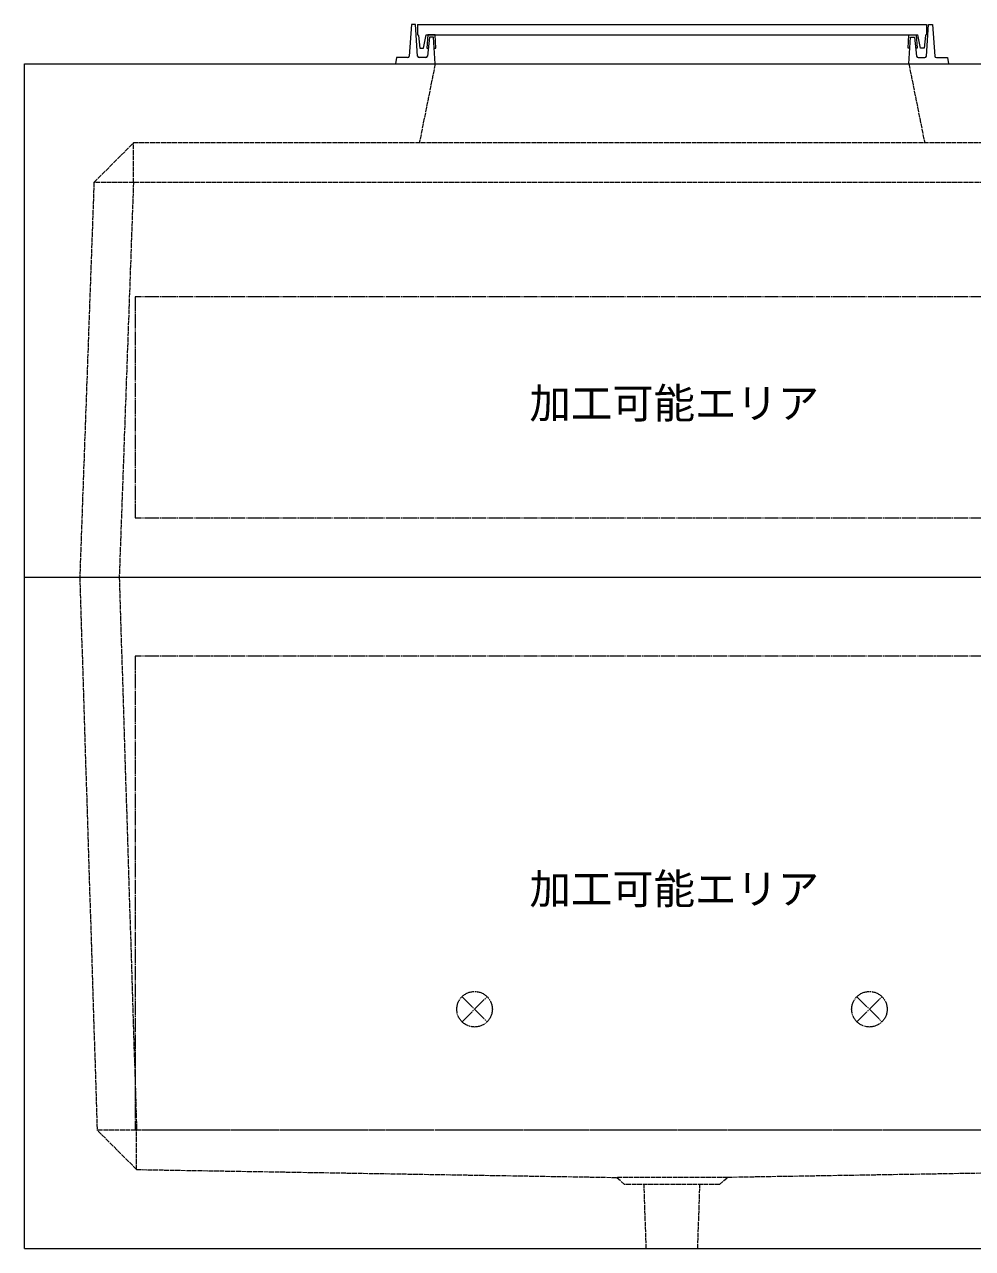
# Model space of a CAD drawing. Units: millimetres, scale not verified. Extents: x -4455 to 4455, y -3150 to 3150.
# Drawn here: x -865 to 336, y -1700 to -150 of the extents above; entities that cross this region are included whole.
import ezdxf
from ezdxf.enums import TextEntityAlignment as Align

# ---------------------------------------------------------------- set-up
doc = ezdxf.new("R2010")
doc.units = ezdxf.units.MM
doc.header["$LTSCALE"] = 20
doc.linetypes.add('LONG_DASHED1', pattern=[7, 6, -1])
doc.linetypes.add('LONG_DOUBLE_CHAIN', pattern=[21.8, 18, -1, 0.6, -0.6, 0.6, -1])
for name, color, linetype, lineweight in [('0-7_D-STR', 7, 'LONG_DASHED1', 9), ('0-A_D-STR-STR5', 1, 'LONG_DOUBLE_CHAIN', 9), ('0-B_D-STR-STR4', 134, 'Continuous', 9)]:
    doc.layers.add(name, color=color, linetype=linetype, lineweight=lineweight)
doc.styles.add('ＭＳ ゴシック', font='')
doc.styles.get('ＭＳ ゴシック').set_extended_font_data('MS Gothic')

# ---------------------------------------------------------------- blocks, each defined once
blk = doc.blocks.new('A$C5DCA0687')
at = {"layer": '0-7_D-STR'}
for p, q in [((-6000, 13000), (-6400, 11000)), ((6000, 13000), (6400, 11000)), ((-14640, 10000), (-13640, 11000)), ((13640, 11000), (-13640, 11000)), ((-13640, 10000), (-13640, 11000)), ((14640, 10000), (13640, 11000)), ((13640, 10000), (13640, 11000)), ((-14640, 10000), (-15000, 0)), ((14640, 10000), (-14640, 10000)), ((-13640, 10000), (-14000, 0)), ((13640, 10000), (14000, 0)), ((14640, 10000), (15000, 0))]:
    blk.add_line(p, q, dxfattribs=at)
at = {"layer": '0-7_D-STR', "linetype": 'Continuous'}
for p in [(16400, 13000), (-16400, 0)]:
    blk.add_line(p, (16400, 0), dxfattribs=at)
blk.add_lwpolyline([(-16400, 0), (-16400, 13000), (16400, 13000)], dxfattribs=at)
at = {"layer": '0-A_D-STR-STR5'}
for p, q in [((-13600, 7100), (-13600, 1500)), ((13600, 7100), (-13600, 7100))]:
    blk.add_line(p, q, dxfattribs=at)
blk.add_lwpolyline([(13600, 7100), (13600, 1500), (-13600, 1500)], dxfattribs=at)
blk = doc.blocks.new('A$C284D0AE2')
at = {"layer": '0-B_D-STR-STR4'}
for p, q in [((-6600, 1000), (-6655.6, 197.2)), ((-6500, 1000), (-6600, 1000)), ((-6442.7, 197.2), (-6500, 1000)), ((-6450, 1000), (-6450, 740)), ((-6450, 740), (-6438.3, 740)), ((-6418.4, 721.8), (-6390, 400)), ((-6290, 400), (-6230, 740)), ((-6230, 740), (6230, 740)), ((-6180, 740), (-6212.4, 401.3)), ((-6140, 680), (-6195.9, 195.4)), ((-6000, 740), (-6180, 740)), ((-6040, 680), (-6140, 680)), ((-6000, 0), (-6040, 680)), ((-5983.5, 401.3), (-6000, 740)), ((6000, 740), (6180, 740)), ((6180, 740), (6212.4, 401.3)), ((-6390, 400), (-6290, 400)), ((-6212.4, 401.3), (-6172.2, 401.3)), ((-6023.6, 401.3), (-5983.5, 401.3)), ((6212.4, 401.3), (6172.2, 401.3)), ((-6980, 160), (-7000, 0)), ((-7000, 0), (7000, 0)), ((-6695.5, 160), (-6980, 160)), ((-6235.7, 160), (-6402.8, 160)), ((6235.7, 160), (6402.8, 160)), ((6695.5, 160), (6980, 160)), ((6980, 160), (7000, 0))]:
    blk.add_line(p, q, dxfattribs=at)
for points in [[(-6450, 1000), (6450, 1000), (6450, 740), (6438.3, 740)], [(6442.7, 197.2), (6500, 1000), (6600, 1000), (6655.6, 197.2)], [(6023.6, 401.3), (5983.5, 401.3), (6000, 740)], [(6000, 0), (6040, 680), (6140, 680), (6195.9, 195.4)], [(6418.4, 721.8), (6390, 400), (6290, 400), (6230, 740)]]:
    blk.add_lwpolyline(points, dxfattribs=at)
for centre, radius, start, end in [((-6438.3, 720), 20, 5.04245, 90), ((6438.3, 720), 20, 90, 174.95755), ((-6695.5, 200), 40, 270, 356.0372), ((-6402.8, 200), 40, 184.08562, 270), ((-6235.7, 200), 40, 270, 353.41806), ((6235.7, 200), 40, 186.58194, 270), ((6402.8, 200), 40, 270, 355.91438), ((6695.5, 200), 40, 183.9628, 270)]:
    blk.add_arc(centre, radius, start, end, dxfattribs=at)
blk = doc.blocks.new('A$C22C41F4A')
at = {"layer": '0-7_D-STR', "linetype": 'Continuous'}
for p, q in [((-16400, -17000), (-16400, 0)), ((-16400, 0), (16400, 0)), ((16400, -17000), (16400, 0)), ((-16400, -17000), (16400, -17000))]:
    blk.add_line(p, q, dxfattribs=at)
at = {"layer": '0-7_D-STR'}
for p, q in [((-15000, 0), (-14560, -14000)), ((-14000, 0), (-13560, -14000)), ((14000, 0), (13560, -14000)), ((15000, 0), (14560, -14000)), ((-13560, -15000), (-14560, -14000)), ((14560, -14000), (-14560, -14000)), ((-13560, -15000), (-13560, -14000)), ((13560, -15000), (14560, -14000)), ((13560, -15000), (13560, -14000)), ((-13560, -15000), (-1400, -15200)), ((13560, -15000), (1400, -15200)), ((1400, -15200), (-1400, -15200)), ((-1200, -15380), (-1400, -15200)), ((1200, -15380), (-1200, -15380)), ((-653.3, -17000), (-705, -15380)), ((653.3, -17000), (705, -15380)), ((1200, -15380), (1400, -15200))]:
    blk.add_line(p, q, dxfattribs=at)
at = {"layer": '0-A_D-STR-STR5'}
for p, q in [((13600, -2000), (13600, -14000)), ((13600, -14000), (-13600, -14000))]:
    blk.add_line(p, q, dxfattribs=at)
blk.add_lwpolyline([(13600, -2000), (-13600, -2000), (-13600, -14000)], dxfattribs=at)
blk = doc.blocks.new('A$C1C640AAB')
at = {"layer": '0-A_D-STR-STR5'}
for p, q in [((-318.2, -318.2), (318.2, 318.2)), ((-318.2, 318.2), (318.2, -318.2))]:
    blk.add_line(p, q, dxfattribs=at)
blk.add_circle((0, 0), 450, dxfattribs=at)
blk = doc.blocks.new('A$Cc67cb0d0')
at = {"layer": '0-7_D-STR'}
blk.add_blockref('A$C22C41F4A', (0, 0), dxfattribs=at)
at = {"layer": '0-A_D-STR-STR5'}
for p in [(-5000, -10940), (5000, -10940)]:
    blk.add_blockref('A$C1C640AAB', p, dxfattribs=at)

msp = doc.modelspace()

# ---------------------------------------------------------------- block references
at = {"layer": '0-7_D-STR', "xscale": 0.05, "yscale": 0.05}
for name in ['A$C5DCA0687', 'A$Cc67cb0d0']:
    msp.add_blockref(name, (-45, -850), dxfattribs=at)
at = {"layer": '0-B_D-STR-STR4', "xscale": 0.05, "yscale": 0.05}
msp.add_blockref('A$C284D0AE2', (-45, -200), dxfattribs=at)

# ---------------------------------------------------------------- texts
at = {"layer": '0-A_D-STR-STR5', "style": 'ＭＳ ゴシック'}
for p in [(-225.48, -660.35), (-225.48, -1275.35)]:
    msp.add_text('加工可能エリア', height=38.42, dxfattribs=at).set_placement(p, align=Align.BOTTOM_LEFT)

doc.saveas('drawing.dxf')
